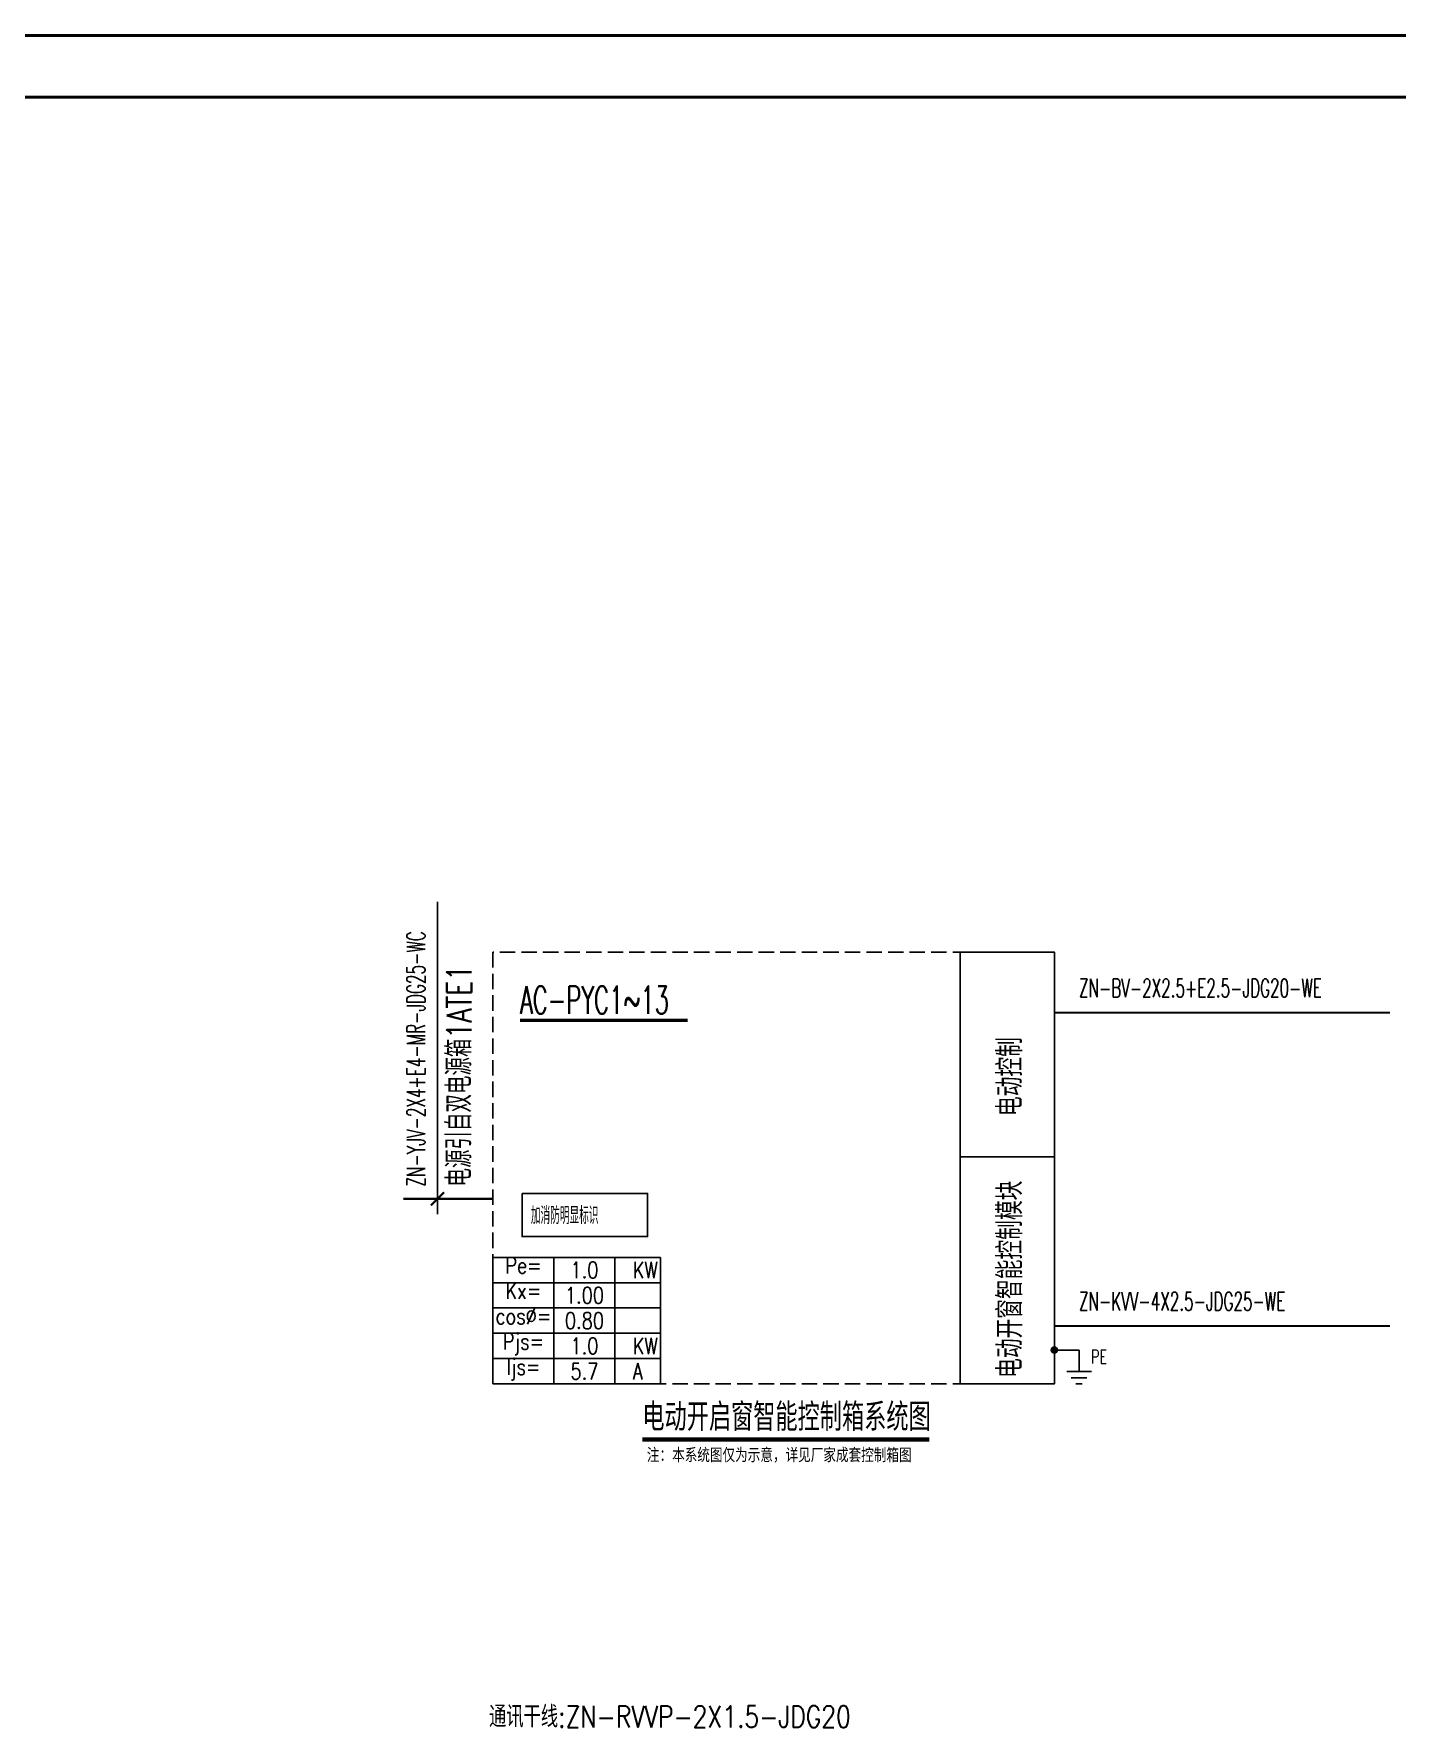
# Model space of a CAD drawing. Extents: x -1396510 to 1250330, y -1892470 to 1623980.
# Drawn here: x -519340 to -497215, y -643834 to -616315 of the extents above; entities that cross this region are included whole.
import ezdxf
from ezdxf.enums import TextEntityAlignment as Align

# ---------------------------------------------------------------- set-up
doc = ezdxf.new("R2010")
doc.units = 0
doc.header["$LTSCALE"] = 1000
doc.header["$MEASUREMENT"] = 0
doc.linetypes.add('DASH', pattern=[0.35, 0.25, -0.1])
doc.layers.get('Defpoints').update_dxf_attribs({"color": 210})
for name, color, linetype in [('0-cxFrame', 155, 'Continuous'), ('PUB_TEXT', 7, 'Continuous'), ('TEL_SYMB', 3, 'Continuous'), ('TEL_TEXT', 7, 'Continuous'), ('电气系统图', 7, 'Continuous'), ('立面轮廓', 6, 'Continuous'), ('系统标准字体', 2, 'Continuous')]:
    doc.layers.add(name, color=color, linetype=linetype)
doc.layers.add('0-cxText', color=131, linetype='Continuous', lineweight=25)
doc.styles.add('-宋体', font='', dxfattribs={"width": 0.8})
doc.styles.add('_TEL_DIM', font='SIMPLEX', dxfattribs={"width": 0.8, "height": 3.5, "bigfont": 'HZTXT'})
doc.styles.add('cx_tuming', font='simhei.ttf')
doc.styles.add('cx_tuqian1', font='')
doc.styles.add('系统-280', font='romanc.shx', dxfattribs={"width": 0.8, "height": 280, "bigfont": 'GBHZFS.shx'})
doc.styles.add('黑体', font='simhei.ttf', dxfattribs={"height": 12})
doc.styles.get('-宋体').set_extended_font_data('SimSun')
doc.styles.get('cx_tuqian1').set_extended_font_data('SimSun')

# ---------------------------------------------------------------- blocks, each defined once
blk = doc.blocks.new('A$C6D655153')
at = {"layer": '电气系统图'}
h = blk.add_hatch(color=3, dxfattribs=at)
edge = h.paths.add_edge_path()
edge.add_arc((50, 550), 50, 0, 360)
at = {"layer": '电气系统图', "color": 3}
for p, q in [((450, 550), (50, 550)), ((250, 200), (650, 200)), ((325, 100), (575, 100)), ((400, 0), (500, 0))]:
    blk.add_line(p, q, dxfattribs=at)
blk.add_lwpolyline([(450, 550), (450, 200)], dxfattribs=at)
blk.add_circle((50, 550), 50, dxfattribs=at)
at = {"layer": '电气系统图', "color": 3, "style": '_TEL_DIM', "width": 0.7}
blk.add_attdef('PE', text='', height=220, dxfattribs=at).set_placement((707, 441), align=Align.MIDDLE_CENTER)
blk = doc.blocks.new('*T346')
at = {"layer": '电气系统图', "color": 0, "linetype": 'ByBlock', "lineweight": -2, "transparency": 16777216}
for p, q in [((0, 0), (2720, 0)), ((0, 0), (0, -2053)), ((990, 0), (990, -2053)), ((1980, 0), (1980, -2053)), ((2720, 0), (2720, -2053)), ((0, -411), (2720, -411)), ((0, -821), (2720, -821)), ((0, -1232), (2720, -1232)), ((0, -1643), (2720, -1643)), ((0, -2053), (2720, -2053))]:
    blk.add_line(p, q, dxfattribs=at)
at = {"layer": '电气系统图', "color": 0, "linetype": 'DASH', "transparency": 16777216, "style": '_TEL_DIM'}
for s, insert, char_height, width, attachment_point in [('Pe=', (495, 0), 264, 990, 2), ('1.0', (1485, -205), 264, 990, 5), ('  KW', (1980, -205), 264, 740, 4), ('Kx=', (495, -411), 264, 990, 2), ('1.00', (1485, -616), 264, 990, 5), ('cos%%C=', (495, -821), 264, 990, 2), ('0.80', (1485, -1027), 264, 990, 5), ('Pjs=', (495, -1232), 264, 990, 2), ('1.0', (1485, -1437), 264, 990, 5), ('  KW', (1980, -1437), 264, 740, 4), ('{\\H0.8571x;Ijs=} ', (495, -1643), 308, 990, 2), ('5.7', (1485, -1848), 264, 990, 5), ('  A', (1980, -1848), 264, 740, 4)]:
    blk.add_mtext(s, dxfattribs=dict(at, insert=insert, char_height=char_height, width=width, attachment_point=attachment_point))
blk = doc.blocks.new('TK22.A1 L(Dragon)')
at = {"layer": '0-cxFrame', "color": 7, "const_width": 0.5}
blk.add_lwpolyline([(0, 0), (-841, 0), (-841, 594), (0, 594)], close=True, dxfattribs=at)
at = {"layer": '0-cxFrame', "const_width": 0.5}
blk.add_lwpolyline([(-80, 10), (-821, 10), (-821, 584), (-80, 584)], close=True, dxfattribs=at)
at = {"style": '黑体', "flags": 4}
blk.add_attdef('图幅', text='', height=3.3, dxfattribs=at).set_placement((-40, 3), align=Align.RIGHT)
at = {"layer": '0-cxText', "flags": 4}
for tag, height, style, p in [('建设单位', 3.5, 'cx_tuming', (-45, 240)), ('项目名称', 3.5, 'cx_tuming', (-45, 210)), ('子项名称', 3.5, 'cx_tuming', (-45, 180)), ('工程编号', 3.3, 'cx_tuqian1', (-35, 165)), ('图名1', 3.5, 'cx_tuming', (-45, 87)), ('图名2', 3.5, 'cx_tuming', (-45, 79)), ('图名3', 3.5, 'cx_tuming', (-45, 71)), ('出图日期', 3.3, 'cx_tuqian1', (-39, 60)), ('专业', 3.3, 'cx_tuqian1', (-55, 52)), ('图号', 3.3, 'cx_tuqian1', (-55, 44)), ('版次', 3.3, 'cx_tuqian1', (-20, 44))]:
    blk.add_attdef(tag, text='', height=height, dxfattribs=dict(at, style=style)).set_placement(p, align=Align.MIDDLE)
at = {"layer": 'Defpoints', "color": 6, "flags": 4}
for tag, height, style, p in [('tufu', 3.3, '黑体', (-12, 12)), ('dwfname', 4, 'cx_tuqian1', (-80, 3))]:
    blk.add_attdef(tag, text='', height=height, dxfattribs=dict(at, style=style)).set_placement(p, align=Align.RIGHT)

msp = doc.modelspace()

# ---------------------------------------------------------------- linework, layer by layer
at = {"elevation": 583.6}
msp.add_lwpolyline([(-511417.4, -635128.2), (-509380.9, -635128.2), (-509380.9, -635826.2), (-511417.4, -635826.2)], close=True, dxfattribs=at)
at = {"layer": 'TEL_SYMB'}
for points, const_width in [([(-511450.7, -632317.8), (-508728.2, -632317.8)], 52.5), ([(-509464.5, -639120.6), (-504805.1, -639120.6)], 70)]:
    msp.add_lwpolyline(points, dxfattribs=dict(at, const_width=const_width))
at = {"layer": '电气系统图'}
msp.add_line((-512789.4, -635465.2), (-512789.4, -630396.3), dxfattribs=at)
at = {"layer": '电气系统图', "color": 1, "linetype": 'DASH'}
for p, q in [((-502777.5, -631212.8), (-511889.4, -631212.8)), ((-511889.4, -631212.8), (-511889.4, -638217.7)), ((-502777.5, -631212.8), (-502777.5, -638217.7)), ((-502777.5, -638217.7), (-511889.4, -638217.7))]:
    msp.add_line(p, q, dxfattribs=at)
at = {"layer": '电气系统图', "const_width": 35}
for points in [[(-502777.5, -632195.1), (-497330.1, -632195.1)], [(-512895.5, -635321.3), (-512683.4, -635109.2)], [(-513345.7, -635215.2), (-511889.4, -635215.2)], [(-502777.5, -637277.8), (-497330.1, -637277.8)]]:
    msp.add_lwpolyline(points, dxfattribs=at)
at = {"layer": '立面轮廓', "ltscale": 0.05}
for points in [[(-504307, -631212.8), (-502777.5, -631212.8), (-502777.5, -638217.7), (-504307, -638217.7)], [(-504307, -631212.8), (-502777.5, -631212.8), (-502777.5, -634533.6), (-504307, -634533.6)], [(-504307, -634533.6), (-502777.5, -634533.6), (-502777.5, -638217.7), (-504307, -638217.7)]]:
    msp.add_lwpolyline(points, close=True, dxfattribs=at)

# ---------------------------------------------------------------- block references
msp.add_blockref('*T346', (-511889.4, -636164.3))
at = {"layer": '0-cxFrame', "xscale": 100, "yscale": 100, "zscale": 100}
msp.add_blockref('TK22.A1 L(Dragon)', (-477290, -675740), dxfattribs=at)
at = {"layer": '电气系统图'}
ref = msp.add_blockref('A$C6D655153', (-502827.5, -638217.7), dxfattribs=at)
ref.add_attrib('PE', 'PE', dxfattribs={"color": 3, "height": 220, "style": '_TEL_DIM', "width": 0.7}).set_placement((-502052.9, -637777.1), align=Align.MIDDLE_CENTER)

# ---------------------------------------------------------------- texts
at = {"layer": 'PUB_TEXT', "color": 0, "style": '-宋体', "width": 0.75}
msp.add_text('注：本系统图仅为示意，详见厂家成套控制箱图', height=200, dxfattribs=at).set_placement((-509391.3, -639467))
at = {"layer": 'TEL_SYMB', "color": 7, "style": '_TEL_DIM'}
for s, width, p in [('AC-PYC1~13', 0.6, (-511450.7, -632212.8)), ('电动开启窗智能控制箱系统图', 0.8, (-509464.5, -638980.6))]:
    msp.add_text(s, height=450, dxfattribs=dict(at, width=width)).set_placement(p)
at = {"layer": 'TEL_TEXT', "style": '_TEL_DIM', "width": 0.8}
msp.add_text('通讯干线:ZN-RVVP-2X1.5-JDG20', height=350, dxfattribs=at).set_placement((-511952.7, -643790.5))
at = {"layer": '电气系统图', "style": '_TEL_DIM'}
for s, height, width, p in [('ZN-YJV-2X4+E4-MR-JDG25-WC', 300, 0.6, (-512989.4, -635015.2)), ('电源引自双电源箱1ATE1', 400, 0.75, (-512239.4, -635015.2)), ('电动控制', 400, 0.8, (-503299.5, -633871.6)), ('电动开窗智能控制模块', 400, 0.8, (-503299.5, -638119.8))]:
    msp.add_text(s, height=height, rotation=90, dxfattribs=dict(at, width=width)).set_placement(p)
at = {"layer": '电气系统图', "style": '_TEL_DIM', "width": 0.6}
for s, p in [('ZN-BV-2X2.5+E2.5-JDG20-WE', (-502377.5, -631945.1)), ('ZN-KVV-4X2.5-JDG25-WE', (-502377.5, -637027.8))]:
    msp.add_text(s, height=300, dxfattribs=at).set_placement(p)
at = {"layer": '系统标准字体', "color": 6, "style": '系统-280', "width": 0.7}
msp.add_text('加消防明显标识', height=280, rotation=360, dxfattribs=at).set_placement((-511274.2, -635624.8))

doc.saveas('drawing.dxf')
